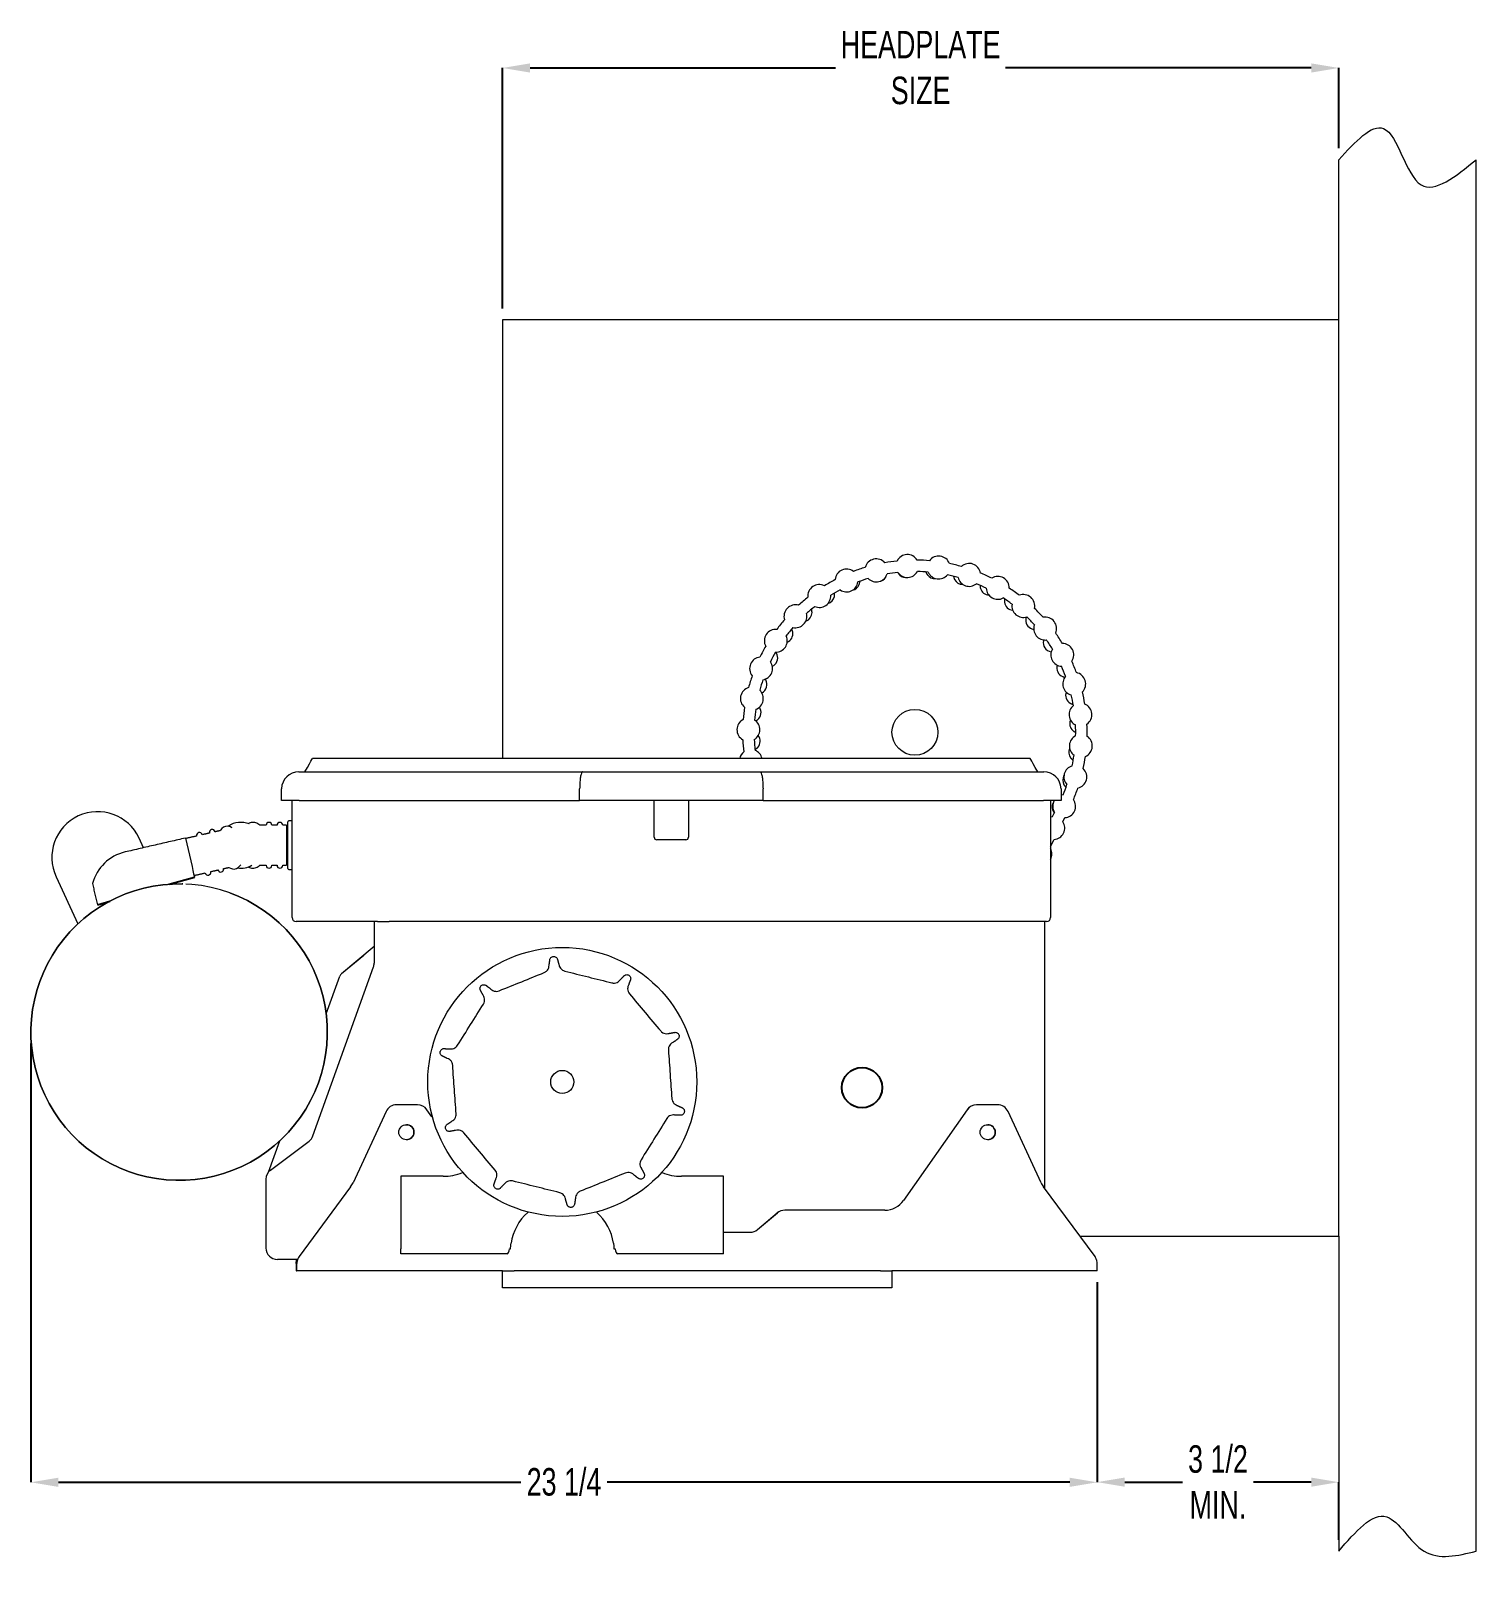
# Model space of a CAD drawing. Header units: inches. Extents: x 1.6 to 23.4, y 11.3 to 20.7.
# Drawn here: x 15.49 to 23.37, y 12.28 to 20.69 of the extents above; entities that cross this region are included whole.
import ezdxf

# ---------------------------------------------------------------- set-up
doc = ezdxf.new("R2010")
doc.units = ezdxf.units.IN
doc.header["$MEASUREMENT"] = 0
doc.header["$PDSIZE"] = -1
doc.layers.add('DIM', color=1, linetype='Continuous')
doc.layers.add('SLD-0', color=7, linetype='Continuous', lineweight=15)
doc.styles.add('SLDTEXTSTYLE0', font='ARIAL.TTF', dxfattribs={"width": 0.7})
doc.dimstyles.new('SLDDIMSTYLE0', dxfattribs={"dimtxt": 0.15, "dimasz": 0.15, "dimexe": 0, "dimexo": 0.0625, "dimgap": 0.0375, "dimtad": 0, "dimtih": 1, "dimtoh": 1, "dimdec": 1, "dimlfac": 4, "dimrnd": 1e-09, "dimzin": 12, "dimdsep": 46, "dimtxsty": 'SLDTEXTSTYLE0', "dimsah": 1, "dimcen": 0.09, "dimadec": 0, "dimazin": 0, "dimtfac": 1, "dimtdec": 1, "dimtofl": 0, "dimtmove": 0, "dimatfit": 3, "dimfxl": 0, "dimtolj": 1, "dimtzin": 12, "dimarcsym": 0})
doc.dimstyles.new('SLDDIMSTYLE2', dxfattribs={"dimtxt": 0.15, "dimasz": 0.15, "dimexe": 0, "dimexo": 0.0625, "dimgap": 0.0375, "dimtad": 0, "dimtih": 1, "dimtoh": 1, "dimdec": 3, "dimlfac": 4, "dimrnd": 1e-09, "dimzin": 12, "dimdsep": 46, "dimtxsty": 'SLDTEXTSTYLE0', "dimsah": 1, "dimcen": 0.09, "dimadec": 0, "dimazin": 0, "dimtfac": 1, "dimtdec": 3, "dimtofl": 0, "dimtmove": 0, "dimatfit": 3, "dimfxl": 0, "dimtolj": 1, "dimtzin": 12, "dimarcsym": 0})

# ---------------------------------------------------------------- blocks, each defined once
blk = doc.blocks.new('*D6')
at = {"layer": 'DEFPOINTS', "color": 0}
for p in [(22.6239, 20.4913), (22.6239, 19.9904), (18.0614, 19.1163)]:
    blk.add_point(p, dxfattribs=at)
at = {"layer": 'DIM', "color": 0, "lineweight": -2}
for p, q in [((18.0614, 19.1788), (18.0614, 20.4913)), ((18.2114, 20.4913), (19.8789, 20.4913)), ((22.4739, 20.4913), (20.8065, 20.4913)), ((22.6239, 20.0529), (22.6239, 20.4913))]:
    blk.add_line(p, q, dxfattribs=at)
at = {"layer": 'DIM', "color": 0}
for points in [[(18.2114, 20.5163), (18.2114, 20.4663), (18.0614, 20.4913)], [(22.4739, 20.5163), (22.4739, 20.4663), (22.6239, 20.4913)]]:
    blk.add_solid(points, dxfattribs=at)
at = {"layer": 'DIM', "color": 0, "insert": (20.3427, 20.6939), "char_height": 0.15, "attachment_point": 2, "style": 'SLDTEXTSTYLE0'}
blk.add_mtext('\\A1;HEADPLATE\\PSIZE', dxfattribs=at)
blk = doc.blocks.new('*D12')
at = {"layer": 'DEFPOINTS', "color": 0}
for p in [(21.3063, 13.9288), (22.6239, 12.775), (22.6239, 12.3982)]:
    blk.add_point(p, dxfattribs=at)
at = {"layer": 'DIM', "color": 0, "lineweight": -2}
for p, q in [((21.3063, 13.8663), (21.3063, 12.775)), ((21.4563, 12.775), (21.7714, 12.775)), ((22.4739, 12.775), (22.1588, 12.775)), ((22.6239, 12.4607), (22.6239, 12.775))]:
    blk.add_line(p, q, dxfattribs=at)
at = {"layer": 'DIM', "color": 0}
for points in [[(21.4563, 12.8), (21.4563, 12.75), (21.3063, 12.775)], [(22.4739, 12.8), (22.4739, 12.75), (22.6239, 12.775)]]:
    blk.add_solid(points, dxfattribs=at)
at = {"layer": 'DIM', "color": 0, "insert": (21.9651, 12.9763), "char_height": 0.15, "attachment_point": 2, "style": 'SLDTEXTSTYLE0'}
blk.add_mtext('\\A1;3 1/2\\PMIN.', dxfattribs=at)
blk = doc.blocks.new('*D11')
at = {"layer": 'DEFPOINTS', "color": 0}
for p in [(15.4876, 15.2306), (21.3063, 13.9288), (15.4876, 12.7742)]:
    blk.add_point(p, dxfattribs=at)
at = {"layer": 'DIM', "color": 0, "lineweight": -2}
for p, q in [((15.4876, 15.1681), (15.4876, 12.7742)), ((21.3063, 13.8663), (21.3063, 12.7742)), ((15.6376, 12.7742), (18.1612, 12.7742)), ((21.1563, 12.7742), (18.6327, 12.7742))]:
    blk.add_line(p, q, dxfattribs=at)
at = {"layer": 'DIM', "color": 0}
for points in [[(15.6376, 12.7992), (15.6376, 12.7492), (15.4876, 12.7742)], [(21.1563, 12.7992), (21.1563, 12.7492), (21.3063, 12.7742)]]:
    blk.add_solid(points, dxfattribs=at)
at = {"layer": 'DIM', "color": 0, "insert": (18.3969, 12.8518), "char_height": 0.15, "attachment_point": 2, "style": 'SLDTEXTSTYLE0'}
blk.add_mtext('\\A1;23 1/4', dxfattribs=at)

msp = doc.modelspace()

# ---------------------------------------------------------------- linework, layer by layer
at = {"color": 7, "linetype": 'Continuous', "lineweight": 15}
for p, q in [((18.061426, 19.116343), (18.061426, 16.723842)), ((22.623926, 19.116343), (18.061426, 19.116343)), ((22.623926, 14.116343), (22.623926, 19.116343)), ((16.949478, 16.650739), (16.951101, 16.650739)), ((16.951101, 16.650739), (18.498415, 16.650739)), ((18.498415, 16.650739), (19.466286, 16.650739)), ((19.466286, 16.650739), (21.013601, 16.650739)), ((21.013601, 16.650739), (21.015223, 16.650739)), ((16.854623, 16.494489), (16.855743, 16.558625)), ((16.951101, 16.494489), (16.854623, 16.494489)), ((16.913026, 15.861293), (16.913026, 16.494489)), ((16.951101, 16.494489), (18.481883, 16.494489)), ((19.482818, 16.494489), (18.481883, 16.494489)), ((18.888601, 16.294731), (18.888601, 16.494489)), ((19.076101, 16.494489), (19.076101, 16.294731)), ((19.482818, 16.494489), (21.013601, 16.494489)), ((21.110078, 16.494489), (21.013601, 16.494489)), ((21.051676, 16.494489), (21.051676, 15.861293)), ((21.108958, 16.558625), (21.110078, 16.494489)), ((21.119897, 16.525518), (21.109569, 16.523659)), ((21.062789, 16.406502), (21.07375, 16.428646)), ((16.771531, 16.359468), (16.736498, 16.359468)), ((16.883026, 16.359468), (16.883026, 16.140718)), ((16.890526, 16.122664), (16.890526, 16.377593)), ((21.051676, 16.404775), (21.062789, 16.406502)), ((21.118804, 16.378778), (21.129764, 16.400923)), ((16.102947, 16.23676), (16.078603, 16.288966)), ((16.102947, 16.23676), (16.078603, 16.288966)), ((19.061101, 16.279731), (18.903601, 16.279731)), ((21.051676, 16.243148), (21.070785, 16.281758)), ((15.625449, 16.077657), (15.744674, 15.821979)), ((15.625449, 16.077657), (15.744674, 15.821979)), ((16.737173, 16.140718), (16.771531, 16.140718)), ((16.890526, 16.122593), (16.890526, 16.122736)), ((16.913026, 15.856293), (16.913026, 15.861293)), ((17.379077, 15.833843), (16.935476, 15.833843)), ((17.360651, 15.833843), (17.360651, 15.60719)), ((17.379077, 15.833843), (17.442526, 15.833843)), ((17.9353, 15.833843), (17.442526, 15.833843)), ((21.029226, 15.833843), (17.9353, 15.833843)), ((21.020651, 14.375621), (21.020651, 15.833843)), ((21.051676, 15.861293), (21.051676, 15.856293)), ((17.183138, 15.549734), (17.360651, 15.698685)), ((17.026976, 14.664019), (17.356996, 15.58613)), ((17.183138, 15.549734), (17.30413, 15.651258)), ((17.098863, 15.33043), (17.17386, 15.536483)), ((17.098863, 15.33043), (17.17386, 15.536483)), ((17.482595, 14.833843), (17.482676, 14.833843)), ((17.597707, 14.833843), (17.482676, 14.833843)), ((20.647687, 14.833843), (20.647767, 14.833843)), ((20.762799, 14.833843), (20.647767, 14.833843)), ((17.425882, 14.797607), (17.2454, 14.40788)), ((17.425963, 14.797607), (17.245481, 14.40788)), ((17.675969, 14.76854), (17.648904, 14.807192)), ((20.596489, 14.807192), (20.249856, 14.312146)), ((20.59657, 14.807192), (20.249937, 14.312146)), ((20.999994, 14.40788), (20.819512, 14.797607)), ((16.784568, 14.466912), (16.846901, 14.638172)), ((16.784568, 14.466912), (16.846901, 14.638172)), ((16.795651, 14.477593), (17.005632, 14.635079)), ((16.770651, 14.427593), (16.770651, 14.052593)), ((17.507199, 14.443843), (17.507199, 14.078343)), ((17.737199, 14.443843), (17.507199, 14.443843)), ((19.267199, 14.443843), (19.037199, 14.443843)), ((19.267199, 14.078343), (19.267199, 14.443843)), ((17.2325, 14.386118), (16.95115, 14.005401)), ((17.232581, 14.386118), (16.951231, 14.005401)), ((21.294244, 14.005401), (21.012893, 14.386118)), ((19.452581, 14.153465), (19.560739, 14.244221)), ((19.452662, 14.153465), (19.56082, 14.244221)), ((19.600913, 14.258843), (19.600994, 14.258843)), ((20.147543, 14.258843), (19.600994, 14.258843)), ((19.267199, 14.138843), (19.412488, 14.138843)), ((17.507199, 14.078343), (17.507199, 14.048343)), ((19.267199, 14.048343), (19.267199, 14.078343)), ((21.212257, 14.116343), (22.623926, 14.116343)), ((16.942854, 13.990093), (16.833151, 13.990093)), ((16.9383, 13.988843), (16.938751, 13.990093)), ((16.938832, 13.990093), (16.938381, 13.988843)), ((17.507199, 14.021343), (17.507199, 14.048343)), ((17.742199, 14.021343), (17.507199, 14.021343)), ((18.015073, 14.021343), (17.742199, 14.021343)), ((18.086379, 14.021343), (18.015073, 14.021343)), ((18.099365, 14.048343), (18.104954, 14.048343)), ((18.669444, 14.048343), (18.675033, 14.048343)), ((18.759325, 14.021343), (18.688019, 14.021343)), ((19.032199, 14.021343), (18.759325, 14.021343)), ((19.267199, 14.021343), (19.032199, 14.021343)), ((19.267199, 14.021343), (19.267199, 14.048343)), ((16.936028, 13.958843), (16.934974, 13.958843)), ((16.936028, 13.928843), (16.934974, 13.928843)), ((16.936028, 13.958843), (16.937779, 13.958843)), ((16.937779, 13.928843), (16.936028, 13.928843)), ((16.937779, 13.958843), (16.937779, 13.928843)), ((16.937779, 13.958843), (16.938833, 13.958843)), ((16.937779, 13.928843), (16.938833, 13.928843)), ((18.061426, 13.928843), (16.938833, 13.928843)), ((18.061426, 13.835093), (18.061426, 13.928843)), ((18.061426, 13.928843), (18.123926, 13.928843)), ((20.123926, 13.928843), (18.123926, 13.928843)), ((20.123926, 13.928843), (20.186426, 13.928843)), ((21.306317, 13.928843), (20.186426, 13.928843)), ((20.186426, 13.928843), (20.186426, 13.835093)), ((18.123926, 13.835093), (18.061426, 13.835093)), ((20.123926, 13.835093), (18.123926, 13.835093)), ((20.186426, 13.835093), (20.123926, 13.835093))]:
    msp.add_line(p, q, dxfattribs=at)
for p, q in [((16.24148, 16.03704), (16.380131, 16.076501)), ((15.850466, 15.925755), (15.917761, 15.944908))]:
    msp.add_line(p, q)
at = {"color": 7, "linetype": 'Continuous', "lineweight": 15, "flags": 128}
for points in [[(16.982351, 16.650739), (16.996285, 16.674873), (17.007445, 16.694204), (17.015823, 16.708714), (17.021412, 16.718395), (17.024207, 16.723237), (17.024557, 16.723842)], [(20.982351, 16.650739), (20.968416, 16.674873), (20.957256, 16.694204), (20.948878, 16.708714), (20.943289, 16.718395), (20.940494, 16.723237), (20.940144, 16.723842)], [(16.586135, 16.345107), (16.583304, 16.347156), (16.572464, 16.351935), (16.568698, 16.352943), (16.568698, 16.352943), (16.56135, 16.353949), (16.549812, 16.352869), (16.539467, 16.348756), (16.530579, 16.342114), (16.523028, 16.333098), (16.521509, 16.330301)], [(16.330978, 16.289405), (16.366923, 16.13371), (16.371632, 16.113315), (16.375916, 16.094761), (16.379665, 16.078519), (16.380131, 16.076501)], [(16.567956, 16.129117), (16.576286, 16.124363), (16.587177, 16.121008), (16.597861, 16.120444), (16.608955, 16.122929), (16.618676, 16.12822), (16.62695, 16.135905), (16.632475, 16.143898)], [(16.572912, 15.990532), (16.622025, 15.970814), (16.669743, 15.947925), (16.715861, 15.921965), (16.760183, 15.893045), (16.802519, 15.861287), (16.842687, 15.826829), (16.880515, 15.789817), (16.915842, 15.75041), (16.948515, 15.708777), (16.978396, 15.665097), (17.005356, 15.619555), (17.02928, 15.572348), (17.050065, 15.523677), (17.067622, 15.473751), (17.081876, 15.422784), (17.092767, 15.370993), (17.100246, 15.318602), (17.104284, 15.265833), (17.104861, 15.212913), (17.101976, 15.160068), (17.095641, 15.107526), (17.085883, 15.05551), (17.072744, 15.004244), (17.05628, 14.953947), (17.036562, 14.904834), (17.013673, 14.857116), (16.987713, 14.810998), (16.958793, 14.766676), (16.927035, 14.72434), (16.892577, 14.684172), (16.855564, 14.646344), (16.816158, 14.611017), (16.774525, 14.578343), (16.730844, 14.548463), (16.685303, 14.521503), (16.638096, 14.497579), (16.589425, 14.476794), (16.539499, 14.459237), (16.488532, 14.444983), (16.436741, 14.434092), (16.38435, 14.426612), (16.331581, 14.422575), (16.278661, 14.421998), (16.225816, 14.424883), (16.173274, 14.431218), (16.121258, 14.440976), (16.069992, 14.454115), (16.019695, 14.470579), (15.970582, 14.490297), (15.922864, 14.513186), (15.876746, 14.539146), (15.832423, 14.568066), (15.790088, 14.599824), (15.74992, 14.634282), (15.712092, 14.671294), (15.676765, 14.710701), (15.644091, 14.752334), (15.614211, 14.796014), (15.587251, 14.841556), (15.563327, 14.888763), (15.542542, 14.937434), (15.524985, 14.98736), (15.510731, 15.038327), (15.49984, 15.090118), (15.49236, 15.142509), (15.488323, 15.195278), (15.487746, 15.248198), (15.490631, 15.301043), (15.496966, 15.353585), (15.506724, 15.405601), (15.519863, 15.456867), (15.536327, 15.507164), (15.556045, 15.556277), (15.578933, 15.603995), (15.604893, 15.650113), (15.633814, 15.694435), (15.665572, 15.736771), (15.70003, 15.776939), (15.737042, 15.814767), (15.776449, 15.850094), (15.818082, 15.882768), (15.861762, 15.912648), (15.907304, 15.939608), (15.954511, 15.963532), (16.003182, 15.984317), (16.053108, 16.001874), (16.104075, 16.016128), (16.155865, 16.027019), (16.208257, 16.034499), (16.261026, 16.038536), (16.313946, 16.039113), (16.316224, 16.03906), (16.313946, 16.039113), (16.261026, 16.038536), (16.208257, 16.034499), (16.155865, 16.027019), (16.104075, 16.016128), (16.053108, 16.001874), (16.003182, 15.984317), (15.954511, 15.963532), (15.907304, 15.939608), (15.861762, 15.912648), (15.818082, 15.882768), (15.776449, 15.850094), (15.737042, 15.814767), (15.70003, 15.776939), (15.665572, 15.736771), (15.633814, 15.694435), (15.604893, 15.650113), (15.578933, 15.603995), (15.556045, 15.556277), (15.536327, 15.507164), (15.519863, 15.456867), (15.506724, 15.405601), (15.496966, 15.353585), (15.490631, 15.301043), (15.487746, 15.248198), (15.488323, 15.195278), (15.49236, 15.142509), (15.49984, 15.090118), (15.510731, 15.038327), (15.524985, 14.98736), (15.542542, 14.937434), (15.563327, 14.888763), (15.587251, 14.841556), (15.614211, 14.796014), (15.644091, 14.752334), (15.676765, 14.710701), (15.712092, 14.671294), (15.74992, 14.634282), (15.790088, 14.599824), (15.832423, 14.568066), (15.876746, 14.539146), (15.922864, 14.513186), (15.970582, 14.490297), (16.019695, 14.470579), (16.069992, 14.454115), (16.121258, 14.440976), (16.173274, 14.431218), (16.225816, 14.424883), (16.278661, 14.421998), (16.331581, 14.422575), (16.38435, 14.426612), (16.436741, 14.434092), (16.488532, 14.444983), (16.539499, 14.459237), (16.589425, 14.476794), (16.638096, 14.497579), (16.685303, 14.521503), (16.730844, 14.548463), (16.774525, 14.578343), (16.816158, 14.611017), (16.855564, 14.646344), (16.892577, 14.684172), (16.927035, 14.72434), (16.958793, 14.766676), (16.987713, 14.810998), (17.013673, 14.857116), (17.036562, 14.904834), (17.05628, 14.953947), (17.072744, 15.004244), (17.085883, 15.05551), (17.095641, 15.107526), (17.101976, 15.160068), (17.104861, 15.212913), (17.104284, 15.265833), (17.100246, 15.318602), (17.092767, 15.370993), (17.081876, 15.422784), (17.067622, 15.473751), (17.050065, 15.523677), (17.02928, 15.572348), (17.005356, 15.619555), (16.978396, 15.665097), (16.948515, 15.708777), (16.915842, 15.75041), (16.880515, 15.789817), (16.842687, 15.826829), (16.802519, 15.861287), (16.760183, 15.893045), (16.715861, 15.921965), (16.669743, 15.947925), (16.622025, 15.970814), (16.572912, 15.990532), (16.522615, 16.006996), (16.471349, 16.020135), (16.419333, 16.029893), (16.366791, 16.036228), (16.333164, 16.038465)]]:
    msp.add_lwpolyline(points, dxfattribs=at)
at = {"color": 7, "linetype": 'Continuous', "lineweight": 15}
for centre, radius in [((20.311426, 16.866343), 0.125), ((18.387199, 14.958843), 0.733708), ((18.387199, 14.958843), 0.063), ((17.536806, 14.684168), 0.04125), ((20.708669, 14.684168), 0.04125)]:
    msp.add_circle(centre, radius, dxfattribs=at)
msp.add_circle((20.022901, 14.927593), 0.109875)
for centre, radius, start, end in [((19.93862, 17.694966), 0.0625, 52.5310628, 175.9157932), ((20.311426, 16.866343), 0.939875, 106.7677838, 110.8670722), ((20.100677, 17.75019), 0.0625, 41.7190628, 165.1037932), ((20.311426, 16.866343), 0.939875, 95.9557838, 100.0550722), ((20.270217, 17.774033), 0.0625, 30.9070628, 154.2917932), ((20.311426, 16.866343), 0.939875, 85.1437838, 89.2430722), ((20.441219, 17.76565), 0.0625, 20.0950628, 143.4797932), ((20.311426, 16.866343), 0.939875, 74.3317838, 78.4310722), ((20.607613, 17.725338), 0.0625, 9.2830628, 132.6677932), ((19.7898, 17.610323), 0.0625, 63.3430628, 186.7277932), ((20.311426, 16.866343), 0.939875, 117.5797838, 121.6790722), ((19.93862, 17.694966), 0.0625, 235.94517, 352.501686), ((19.960412, 17.691142), 0.050625, 282.4538072, 338.8434087), ((20.311426, 16.866343), 0.877375, 106.8853082, 110.7495478), ((20.100677, 17.75019), 0.0625, 225.13317, 341.689686), ((20.10897, 17.739565), 0.050625, 276.3224618, 328.8434087), ((20.311426, 16.866343), 0.877375, 96.0733082, 99.9375478), ((20.270217, 17.774033), 0.0625, 214.32117, 330.877686), ((20.263679, 17.761454), 0.050625, 227.2632878, 279.7966807), ((20.311426, 16.866343), 0.877375, 85.2613082, 89.1255478), ((20.419839, 17.756147), 0.050625, 217.2632878, 274.3323653), ((20.441219, 17.76565), 0.0625, 203.50917, 320.065686), ((20.311426, 16.866343), 0.877375, 74.4493082, 78.3135478), ((20.572705, 17.723803), 0.050625, 207.2632878, 270.5356046), ((20.607613, 17.725338), 0.0625, 192.69717, 309.253686), ((20.311426, 16.866343), 0.877375, 63.6373082, 67.5015478), ((20.311426, 16.866343), 0.939875, 63.5197838, 67.6190722), ((20.763492, 17.654528), 0.0625, 358.4710628, 121.8557932), ((20.311426, 16.866343), 0.939875, 128.3917838, 132.4910722), ((19.7898, 17.610323), 0.0625, 246.75717, 3.313686), ((19.82252, 17.617659), 0.050625, 286.3337947, 348.8434087), ((20.311426, 16.866343), 0.877375, 117.6973082, 121.5615478), ((20.717632, 17.665406), 0.050625, 197.2632878, 267.2601162), ((20.763492, 17.654528), 0.0625, 181.88517, 298.441686), ((20.311426, 16.866343), 0.877375, 52.8253082, 56.6895478), ((20.311426, 16.866343), 0.939875, 52.7077838, 56.8070722), ((20.90332, 17.555735), 0.0625, 347.6590628, 111.0437932), ((19.659499, 17.499265), 0.0625, 74.1550628, 197.5397932), ((19.659499, 17.499265), 0.0625, 257.56917, 14.125686), ((19.699483, 17.521347), 0.050625, 289.6649435, 358.8434087), ((20.311426, 16.866343), 0.877375, 128.5093082, 132.3735478), ((20.850216, 17.582729), 0.050625, 187.2632878, 264.500951), ((20.90332, 17.555735), 0.0625, 171.07317, 287.629686), ((20.311426, 16.866343), 0.939875, 41.8957838, 45.9950722), ((19.552344, 17.365737), 0.0625, 84.9670628, 208.3517932), ((20.311426, 16.866343), 0.939875, 139.2037838, 143.3030722), ((20.311426, 16.866343), 0.877375, 139.3213082, 143.1855478), ((20.96643, 17.478286), 0.050625, 177.2632878, 262.4593282), ((20.311426, 16.866343), 0.877375, 42.0133082, 45.8775478), ((21.022134, 17.432465), 0.0625, 160.26117, 276.817686), ((21.022134, 17.432465), 0.0625, 336.8470628, 100.2317932), ((20.311426, 16.866343), 0.939875, 150.0157838, 154.1150722), ((19.552344, 17.365737), 0.0625, 268.38117, 24.937686), ((19.59504, 17.405134), 0.050625, 292.4922619, 8.8434087), ((21.062741, 17.355249), 0.050625, 167.2632878, 258.8434087), ((20.311426, 16.866343), 0.877375, 31.2013082, 35.0655478), ((20.311426, 16.866343), 0.939875, 31.0837838, 35.1830722), ((21.115714, 17.289095), 0.0625, 326.0350628, 89.4197932), ((19.472139, 17.214477), 0.0625, 95.7790628, 219.1637932), ((20.311426, 16.866343), 0.877375, 150.1333082, 153.9975478), ((19.512363, 17.272549), 0.050625, 294.6350764, 18.8434087), ((21.115714, 17.289095), 0.0625, 149.44917, 266.005686), ((20.311426, 16.866343), 0.939875, 20.2717838, 24.3710722), ((20.311426, 16.866343), 0.939875, 160.8277838, 164.9270722), ((19.472139, 17.214477), 0.0625, 279.19317, 35.749686), ((21.136225, 17.217356), 0.050625, 161.9618139, 248.8434087), ((20.311426, 16.866343), 0.877375, 20.3893082, 24.2535478), ((21.180739, 17.130717), 0.0625, 138.63717, 255.193686), ((21.180739, 17.130717), 0.0625, 315.2230628, 78.6077932), ((19.421733, 17.050858), 0.0625, 106.5910628, 229.9757932), ((19.421733, 17.050858), 0.0625, 290.00517, 46.561686), ((20.311426, 16.866343), 0.877375, 160.9453082, 164.8095478), ((19.453966, 17.127622), 0.050625, 297.2632878, 28.8434087), ((21.184647, 17.068799), 0.050625, 160.1022441, 238.8434087), ((20.311426, 16.866343), 0.939875, 9.4597838, 13.5590722), ((20.311426, 16.866343), 0.939875, 171.6397838, 175.7390722), ((19.421622, 16.974756), 0.050625, 307.2632878, 35.1761492), ((21.2149, 16.962951), 0.0625, 127.82517, 244.381686), ((20.311426, 16.866343), 0.877375, 9.5773082, 13.4415478), ((21.2149, 16.962951), 0.0625, 304.4110628, 67.7957932), ((19.402914, 16.880688), 0.0625, 117.4030628, 240.7877932), ((19.402914, 16.880688), 0.0625, 300.81717, 57.373686), ((20.311426, 16.866343), 0.877375, 171.7573082, 175.6215478), ((21.206537, 16.91409), 0.050625, 157.4632637, 228.8434087), ((19.416314, 16.818597), 0.050625, 317.2632878, 36.9181549), ((21.216984, 16.791756), 0.0625, 117.01317, 233.569686), ((20.311426, 16.866343), 0.877375, 358.7653082, 2.6295478), ((21.216984, 16.791756), 0.0625, 293.5990628, 56.9837932), ((20.311426, 16.866343), 0.939875, 358.6477838, 2.7470722), ((19.416351, 16.710008), 0.0625, 128.2150628, 167.2121628), ((20.311426, 16.866343), 0.939875, 182.4517838, 186.5510722), ((20.311426, 16.866343), 0.877375, 182.5693082, 186.4335478), ((19.416351, 16.710008), 0.0625, 12.7878372, 68.185686), ((21.201229, 16.75793), 0.050625, 154.2816733, 218.8434087), ((21.186917, 16.623209), 0.0625, 106.20117, 222.757686), ((20.311426, 16.866343), 0.877375, 347.9533082, 351.8175478), ((21.186917, 16.623209), 0.0625, 282.7870628, 46.1717932), ((20.311426, 16.866343), 0.939875, 347.8357838, 351.9350722), ((16.949478, 16.556989), 0.09375, 90, 179), ((21.015223, 16.556989), 0.09375, 1, 90), ((21.168885, 16.605064), 0.050625, 150.6063112, 208.8434087), ((20.311426, 16.866343), 0.877375, 337.1413082, 341.0055478), ((21.125767, 16.463295), 0.0625, 150.0592788, 213.667428), ((21.125767, 16.463295), 0.0625, 273.667428, 35.3597932), ((20.311426, 16.866343), 0.939875, 337.0237838, 341.1230722), ((15.852026, 16.183312), 0.25, 25, 205), ((15.852026, 16.183312), 0.25, 25, 205), ((21.110488, 16.460137), 0.050625, 145.809485, 198.8434087), ((16.4773, 16.320254), 0.015625, 13, 193), ((16.633026, 16.250093), 0.125, 68.5425524, 123.1196867), ((16.787156, 16.359468), 0.015625, 0, 180), ((16.846776, 16.359468), 0.015625, 0, 180), ((16.895526, 16.377593), 0.005, 90, 180), ((21.066787, 16.34413), 0.0625, 273.667428, 33.667428), ((16.407461, 16.303971), 0.015625, 13, 193), ((18.903601, 16.294731), 0.015, 180, 270), ((19.061101, 16.294731), 0.015, 270, 0), ((16.056257, 15.979026), 0.240625, 103, 165.0206779), ((20.996923, 16.202973), 0.0625, 331.1679685, 28.8320315), ((16.453909, 16.102787), 0.015625, 193, 13), ((16.52355, 16.119561), 0.015625, 193, 13), ((16.633026, 16.250093), 0.125, 262.5237181, 298.9550034), ((16.787156, 16.140718), 0.015625, 180, 0), ((16.846776, 16.140718), 0.015625, 180, 0), ((16.895526, 16.122593), 0.005, 180, 270), ((16.935476, 15.856293), 0.02245, 180, 270), ((21.029226, 15.856293), 0.02245, 270, 0), ((17.298151, 15.60719), 0.0625, 340.3079788, 0), ((17.203225, 15.525795), 0.03125, 130, 160), ((17.203225, 15.525795), 0.03125, 130, 160), ((17.482595, 14.771343), 0.0625, 90.0000908, 155.1510398), ((17.482676, 14.771343), 0.0625, 90.0000908, 155.1510398), ((17.597708, 14.771343), 0.0625, 34.99999, 90.0001192), ((20.647686, 14.771344), 0.0625, 89.9999055, 145.0000862), ((20.647767, 14.771344), 0.0625, 89.9999055, 145.0000862), ((20.762799, 14.771343), 0.0625, 24.8487712, 90.000031), ((16.968132, 14.685079), 0.0625, 306.8698976, 340.3079788), ((17.536725, 14.684168), 0.04125, 270.0001896, 89.9998104), ((20.708588, 14.684168), 0.04125, 270.0000878, 89.9999122), ((16.833151, 14.427593), 0.0625, 126.8698976, 180), ((17.131944, 14.460424), 0.125032, 323.5372874, 335.1499884), ((17.132044, 14.460413), 0.125011, 323.5363055, 335.1509703), ((17.737199, 14.726343), 0.2825, 270, 291.7826277), ((19.037199, 14.726343), 0.2825, 248.2173723, 270), ((21.113435, 14.460416), 0.125016, 204.8492598, 216.4634643), ((20.147463, 14.383842), 0.124999, 269.9999213, 325.0000704), ((20.147544, 14.383842), 0.124999, 269.9999168, 325.0000749), ((18.387199, 14.036343), 0.2825, 131.7674948, 171.4499923), ((18.387199, 14.036343), 0.2825, 8.5500077, 48.2325052), ((19.600913, 14.196343), 0.0625, 90.0001099, 129.9999579), ((19.600994, 14.196343), 0.0625, 90.0001099, 129.9999579), ((19.412407, 14.201343), 0.0625, 270.0001771, 309.9999579), ((19.412488, 14.201343), 0.0625, 270.0001099, 309.9999579), ((16.833151, 14.052593), 0.0625, 180, 270), ((17.001419, 13.968254), 0.062505, 143.5369307, 160.7671642), ((17.001497, 13.968254), 0.062502, 143.5356461, 160.7668616), ((21.243974, 13.968253), 0.062506, 19.2335272, 36.4635684), ((20.032883, 13.960516), 3.098071, 179.8568677, 180.5857661), ((17.460517, 13.966842), 0.525604, 179.8458888, 180.8719284), ((13.831788, 13.960528), 3.107207, 359.4157318, 0.1424872), ((16.406662, 13.966867), 0.532232, 359.1362466, 0.1495073), ((18.203818, 13.960528), 3.102662, 359.4148797, 0.1426997)]:
    msp.add_arc(centre, radius, start, end, dxfattribs=at)
for centre, start_param, end_param in [((18.086379, 14.078343), 3.14159265, 4.15812715), ((18.688019, 14.078343), 2.12505816, 3.14159265)]:
    msp.add_ellipse(centre, major_axis=(0, 0.057), ratio=0.26794919, start_param=start_param, end_param=end_param, dxfattribs=at)
for points in [[(20.007625, 17.672871), (20.009615, 17.679227)], [(20.009615, 17.679227), (20.011515, 17.690534)], [(20.152293, 17.713372), (20.155356, 17.719286)], [(20.218094, 17.738414), (20.224739, 17.729103)], [(20.224739, 17.729103), (20.229323, 17.724271)], [(20.370954, 17.741354), (20.375873, 17.731049)], [(20.375873, 17.731049), (20.379548, 17.725494)], [(20.522038, 17.717561), (20.525049, 17.706721)], [(20.525049, 17.706721), (20.527703, 17.700613)], [(19.872189, 17.607864), (19.873045, 17.614468)], [(19.873045, 17.614468), (19.872954, 17.625742)], [(20.666648, 17.668089), (20.667733, 17.656858)], [(20.667733, 17.656858), (20.669287, 17.650382)], [(20.800492, 17.594461), (20.799592, 17.582977)], [(19.749794, 17.526979), (19.747745, 17.538074)], [(19.750098, 17.520325), (19.749794, 17.526979)], [(20.799592, 17.582977), (20.799997, 17.576329)], [(19.643608, 17.419416), (19.63959, 17.430187)], [(20.916617, 17.48732), (20.915862, 17.480703)], [(20.91906, 17.496777), (20.916617, 17.48732)], [(19.645063, 17.412916), (19.643608, 17.419416)], [(21.015255, 17.372796), (21.013362, 17.36641)], [(19.557714, 17.295048), (19.552669, 17.303625)], [(19.560275, 17.2889), (19.557714, 17.295048)], [(21.052946, 17.30558), (21.056449, 17.305126)], [(21.117953, 17.170144), (21.124309, 17.168154)], [(21.124309, 17.168154), (21.130967, 17.167035)], [(19.49831, 17.152045), (19.494721, 17.157655)], [(21.158455, 17.025476), (21.164369, 17.022413)], [(21.164369, 17.022413), (21.175307, 17.018531)], [(19.441885, 16.928483), (19.44672, 16.930791)], [(19.44672, 16.930791), (19.452274, 16.934466)], [(21.17322, 16.875973), (21.178512, 16.87193)], [(21.178512, 16.87193), (21.188367, 16.866345)], [(19.439193, 16.772896), (19.448666, 16.779657)], [(19.448666, 16.779657), (19.453497, 16.784241)], [(20.940144, 16.723842), (17.024557, 16.723842)], [(21.161799, 16.726178), (21.166309, 16.721277)], [(21.166309, 16.721277), (21.174988, 16.714112)], [(21.124541, 16.580642), (21.128131, 16.575032)], [(18.481883, 16.494489), (18.482075, 16.558625)], [(19.482818, 16.494489), (19.482626, 16.558625)], [(21.128131, 16.575032), (21.135518, 16.56637)], [(21.062576, 16.443786), (21.065137, 16.437638)], [(21.065137, 16.437638), (21.072231, 16.425577)], [(16.521509, 16.330301), (16.492525, 16.323768)], [(16.831151, 16.359468), (16.802781, 16.359468)], [(16.883026, 16.359468), (16.8624, 16.359468)], [(16.913026, 16.382593), (16.895526, 16.382593)], [(16.330978, 16.289405), (16.002129, 16.213484)], [(16.392237, 16.300457), (16.331656, 16.28647)], [(16.462076, 16.316739), (16.422686, 16.307486)], [(16.378103, 16.085286), (16.438684, 16.099272)], [(16.469133, 16.106302), (16.508493, 16.115389)], [(16.538913, 16.122412), (16.567956, 16.129117)], [(16.802781, 16.140718), (16.831151, 16.140718)], [(16.8624, 16.140718), (16.883026, 16.140718)], [(16.895526, 16.117593), (16.913026, 16.117593)], [(15.823809, 16.041221), (15.850469, 15.925743)], [(18.31549, 15.595293), (18.320243, 15.628369)], [(18.359856, 15.631152), (18.369189, 15.599066)], [(17.969904, 15.486681), (17.996315, 15.466209)], [(18.703281, 15.515891), (18.726568, 15.539856)], [(18.760252, 15.518825), (18.748942, 15.487381)], [(17.955089, 15.431592), (17.939494, 15.461145)], [(18.970339, 15.223717), (19.003265, 15.229417)], [(19.018154, 15.192603), (18.990522, 15.173812)], [(17.75974, 15.087317), (17.729752, 15.102059)], [(17.739345, 15.140593), (17.772745, 15.139554)], [(19.014658, 14.830369), (19.044646, 14.815627)], [(17.756244, 14.725083), (17.783876, 14.743875)], [(19.035053, 14.777093), (19.001653, 14.778132)], [(17.804059, 14.69397), (17.771133, 14.68827)], [(18.819309, 14.486094), (18.834905, 14.456541)], [(18.014147, 14.398862), (18.025456, 14.430306)], [(18.071118, 14.401795), (18.04783, 14.37783)], [(18.804494, 14.431005), (18.778084, 14.451478)], [(18.414542, 14.286534), (18.405209, 14.31862)], [(18.458909, 14.322394), (18.454155, 14.289318)]]:
    msp.add_open_spline(points, degree=1, dxfattribs=at)
for points, knots in [([(18.498415, 16.650739), (18.498396, 16.650738), (18.497195, 16.650731), (18.494144, 16.648819), (18.489599, 16.638306), (18.485493, 16.617379), (18.482691, 16.58986), (18.48228, 16.569037), (18.482075, 16.558625)], [0, 0, 0, 0, 0.00224248, 0.14161858, 0.35913698, 0.57367463, 0.78681258, 1, 1, 1, 1]), ([(19.466286, 16.650739), (19.466305, 16.650738), (19.467509, 16.650731), (19.470555, 16.648819), (19.475103, 16.638306), (19.479208, 16.617379), (19.482011, 16.58986), (19.482421, 16.569037), (19.482626, 16.558625)], [0, 0, 0, 0, 0.002242655, 0.141618653, 0.35913702, 0.573674641, 0.786812605, 1, 1, 1, 1]), ([(16.737172, 16.359468), (16.733838, 16.362468), (16.726876, 16.367661), (16.715201, 16.373063), (16.702715, 16.375558), (16.690044, 16.374648), (16.679904, 16.371782), (16.674483, 16.368373), (16.672688, 16.367244)], [0.573921813, 0.573921813, 0.573921813, 0.573921813, 0.651445309, 0.726916672, 0.807566044, 0.885313696, 0.962009448, 1, 1, 1, 1]), ([(16.67295, 16.132636), (16.67353, 16.132224), (16.677548, 16.129366), (16.686298, 16.126489), (16.698683, 16.124507), (16.711306, 16.126029), (16.723201, 16.130468), (16.731631, 16.135959), (16.736119, 16.13977), (16.737173, 16.140718)], [0, 0, 0, 0, 0.012642655, 0.087681749, 0.167732524, 0.245255034, 0.322095718, 0.400294532, 0.424852932, 0.424852932, 0.424852932, 0.424852932]), ([(18.288926, 15.555523), (18.291168, 15.556569), (18.297764, 15.559646), (18.306834, 15.567994), (18.314186, 15.580814), (18.315056, 15.590472), (18.31549, 15.595293)], [0, 0, 0, 0, 0.14628185, 0.43046159, 0.71573145, 1, 1, 1, 1]), ([(18.320243, 15.628369), (18.321155, 15.630583), (18.32296, 15.63497), (18.328321, 15.640042), (18.33493, 15.643119), (18.342191, 15.6438), (18.34922, 15.642059), (18.355249, 15.63812), (18.358457, 15.634021), (18.359667, 15.631539), (18.359856, 15.631152)], [0, 0, 0, 0, 0.14376025, 0.28488208, 0.42260418, 0.55813203, 0.69383857, 0.83195772, 0.9738341, 1, 1, 1, 1]), ([(18.369189, 15.599066), (18.369695, 15.596409), (18.37109, 15.589093), (18.377093, 15.578254), (18.387569, 15.56819), (18.396553, 15.565001), (18.401054, 15.563403)], [0, 0, 0, 0, 0.15997461, 0.44043761, 0.71969141, 1, 1, 1, 1]), ([(17.939494, 15.461145), (17.938929, 15.463472), (17.937811, 15.468083), (17.939167, 15.475336), (17.942705, 15.481711), (17.948179, 15.48653), (17.954889, 15.489253), (17.962082, 15.48961), (17.967087, 15.488179), (17.969525, 15.486883), (17.969904, 15.486681)], [0, 0, 0, 0, 0.14375831, 0.28488278, 0.42260542, 0.55813155, 0.6938381, 0.83195927, 0.97383654, 1, 1, 1, 1]), ([(18.043056, 15.456086), (18.084012, 15.47265), (18.165968, 15.505796), (18.247925, 15.538941), (18.288926, 15.555523)], [0, 0, 0, 0, 0.4997242, 1, 1, 1, 1]), ([(18.401054, 15.563403), (18.443924, 15.55273), (18.52971, 15.531373), (18.615497, 15.510016), (18.658414, 15.499331)], [0, 0, 0, 0, 0.49972419, 1, 1, 1, 1]), ([(18.658414, 15.499331), (18.660842, 15.49886), (18.667988, 15.497472), (18.680233, 15.498894), (18.693715, 15.504944), (18.700096, 15.512246), (18.703281, 15.515891)], [0, 0, 0, 0, 0.14628495, 0.43046434, 0.71573391, 1, 1, 1, 1]), ([(18.726568, 15.539856), (18.728607, 15.541112), (18.732647, 15.5436), (18.739964, 15.544552), (18.74712, 15.543157), (18.753394, 15.53944), (18.758058, 15.5339), (18.76062, 15.52717), (18.760806, 15.521968), (18.760326, 15.519248), (18.760252, 15.518825)], [0, 0, 0, 0, 0.14376076, 0.28488446, 0.4226052, 0.5581333, 0.69384012, 0.83196022, 0.97383565, 1, 1, 1, 1]), ([(18.748942, 15.487381), (18.74779, 15.484933), (18.744618, 15.478195), (18.743103, 15.465898), (18.745664, 15.451598), (18.751057, 15.443737), (18.753759, 15.439799)], [0, 0, 0, 0, 0.15997201, 0.44043862, 0.71969107, 1, 1, 1, 1]), ([(17.956975, 15.383804), (17.958173, 15.385968), (17.961701, 15.392335), (17.964133, 15.40442), (17.962545, 15.419112), (17.957572, 15.427437), (17.955089, 15.431592)], [0, 0, 0, 0, 0.14628382, 0.43046154, 0.71573068, 1, 1, 1, 1]), ([(17.996315, 15.466209), (17.998286, 15.464356), (18.003715, 15.459257), (18.014942, 15.454017), (18.029333, 15.452033), (18.038476, 15.454733), (18.043056, 15.456086)], [0, 0, 0, 0, 0.15997599, 0.44043913, 0.71969051, 1, 1, 1, 1]), ([(18.753759, 15.439799), (18.782168, 15.405966), (18.839018, 15.338264), (18.895867, 15.270561), (18.924307, 15.236691)], [0, 0, 0, 0, 0.49972433, 1, 1, 1, 1]), ([(17.81651, 15.158839), (17.839907, 15.196313), (17.886729, 15.271301), (17.933551, 15.346289), (17.956975, 15.383804)], [0, 0, 0, 0, 0.49972448, 1, 1, 1, 1]), ([(18.924307, 15.236691), (18.925995, 15.234882), (18.93096, 15.229559), (18.941702, 15.223513), (18.956166, 15.220482), (18.96562, 15.22264), (18.970339, 15.223717)], [0, 0, 0, 0, 0.14628358, 0.43046308, 0.71573102, 1, 1, 1, 1]), ([(17.772745, 15.139554), (17.775429, 15.139215), (17.782818, 15.13828), (17.794981, 15.14064), (17.80779, 15.147494), (17.813599, 15.155053), (17.81651, 15.158839)], [0, 0, 0, 0, 0.15997566, 0.44044172, 0.71969491, 1, 1, 1, 1]), ([(18.990522, 15.173812), (18.988151, 15.172509), (18.981624, 15.168922), (18.973171, 15.159863), (18.966837, 15.14679), (18.96658, 15.13726), (18.966451, 15.132486)], [0, 0, 0, 0, 0.15997382, 0.44043668, 0.71969075, 1, 1, 1, 1]), ([(19.003265, 15.229417), (19.005653, 15.229234), (19.010383, 15.228872), (19.016863, 15.225342), (19.021832, 15.220007), (19.024724, 15.213312), (19.02524, 15.206089), (19.023357, 15.199138), (19.02045, 15.19482), (19.018463, 15.192902), (19.018154, 15.192603)], [0, 0, 0, 0, 0.14376143, 0.28488416, 0.42260837, 0.55813408, 0.69383991, 0.83195939, 0.97383569, 1, 1, 1, 1]), ([(17.729752, 15.102059), (17.727928, 15.10361), (17.724313, 15.106683), (17.721146, 15.113348), (17.720262, 15.120585), (17.721858, 15.127701), (17.725686, 15.133848), (17.731295, 15.138365), (17.736185, 15.14015), (17.73892, 15.140533), (17.739345, 15.140593)], [0, 0, 0, 0, 0.14376209, 0.28488561, 0.42260655, 0.55813396, 0.69383946, 0.83196242, 0.97383673, 1, 1, 1, 1]), ([(17.789355, 15.049764), (17.789053, 15.052219), (17.788164, 15.059444), (17.783028, 15.07065), (17.773108, 15.081603), (17.764191, 15.085415), (17.75974, 15.087317)], [0, 0, 0, 0, 0.14628594, 0.43046445, 0.71573385, 1, 1, 1, 1]), ([(18.966451, 15.132486), (18.969548, 15.088416), (18.975746, 15.000228), (18.981943, 14.912041), (18.985044, 14.867922)], [0, 0, 0, 0, 0.499724, 1, 1, 1, 1]), ([(17.807947, 14.7852), (17.80485, 14.82927), (17.798652, 14.917458), (17.792455, 15.005646), (17.789355, 15.049764)], [0, 0, 0, 0, 0.49972459, 1, 1, 1, 1]), ([(18.985044, 14.867922), (18.985346, 14.865467), (18.986234, 14.858242), (18.99137, 14.847037), (19.00129, 14.836083), (19.010207, 14.832272), (19.014658, 14.830369)], [0, 0, 0, 0, 0.14628273, 0.43046145, 0.71573107, 1, 1, 1, 1]), ([(19.044646, 14.815627), (19.04647, 14.814076), (19.050085, 14.811003), (19.053252, 14.804338), (19.054136, 14.797101), (19.05254, 14.789985), (19.048713, 14.783838), (19.043103, 14.779321), (19.038213, 14.777537), (19.035479, 14.777153), (19.035053, 14.777093)], [0, 0, 0, 0, 0.14376018, 0.28488366, 0.42260489, 0.55813288, 0.69383834, 0.83196086, 0.97383674, 1, 1, 1, 1]), ([(17.783876, 14.743875), (17.786247, 14.745177), (17.792774, 14.748764), (17.801227, 14.757823), (17.807561, 14.770896), (17.807818, 14.780426), (17.807947, 14.7852)], [0, 0, 0, 0, 0.15997409, 0.44043741, 0.71969316, 1, 1, 1, 1]), ([(18.957888, 14.758847), (18.934491, 14.721374), (18.887669, 14.646385), (18.840847, 14.571397), (18.817424, 14.533882)], [0, 0, 0, 0, 0.49972419, 1, 1, 1, 1]), ([(19.001653, 14.778132), (18.998969, 14.778472), (18.99158, 14.779406), (18.979417, 14.777046), (18.966608, 14.770193), (18.960799, 14.762634), (18.957888, 14.758847)], [0, 0, 0, 0, 0.1599754, 0.44043816, 0.71969344, 1, 1, 1, 1]), ([(17.771133, 14.68827), (17.768746, 14.688452), (17.764015, 14.688814), (17.757535, 14.692344), (17.752566, 14.697679), (17.749675, 14.704374), (17.749158, 14.711597), (17.751041, 14.718549), (17.753949, 14.722867), (17.755935, 14.724784), (17.756244, 14.725083)], [0, 0, 0, 0, 0.14376177, 0.28488483, 0.42260543, 0.55813515, 0.6938415, 0.83196271, 0.97383563, 1, 1, 1, 1]), ([(17.850091, 14.680995), (17.848403, 14.682804), (17.843438, 14.688127), (17.832696, 14.694174), (17.818232, 14.697204), (17.808778, 14.695047), (17.804059, 14.69397)], [0, 0, 0, 0, 0.14628358, 0.43046309, 0.71573387, 1, 1, 1, 1]), ([(18.020639, 14.477888), (17.99223, 14.51172), (17.93538, 14.579423), (17.878531, 14.647125), (17.850091, 14.680995)], [0, 0, 0, 0, 0.499724149, 1, 1, 1, 1]), ([(18.025456, 14.430306), (18.026608, 14.432753), (18.02978, 14.439491), (18.031295, 14.451789), (18.028735, 14.466088), (18.023341, 14.47395), (18.020639, 14.477888)], [0, 0, 0, 0, 0.15997288, 0.44043578, 0.71969005, 1, 1, 1, 1]), ([(18.817424, 14.533882), (18.816225, 14.531719), (18.812697, 14.525351), (18.810266, 14.513267), (18.811853, 14.498574), (18.816826, 14.49025), (18.819309, 14.486094)], [0, 0, 0, 0, 0.146284995, 0.430461814, 0.715733546, 1, 1, 1, 1]), ([(18.04783, 14.37783), (18.045792, 14.376574), (18.041752, 14.374086), (18.034434, 14.373134), (18.027278, 14.374529), (18.021004, 14.378246), (18.016341, 14.383786), (18.013778, 14.390517), (18.013592, 14.395719), (18.014072, 14.398438), (18.014147, 14.398862)], [0, 0, 0, 0, 0.14375924, 0.28488227, 0.42260546, 0.55813186, 0.69383659, 0.83195485, 0.97383266, 1, 1, 1, 1]), ([(18.115984, 14.418355), (18.113556, 14.418827), (18.10641, 14.420215), (18.094165, 14.418792), (18.080683, 14.412743), (18.074302, 14.40544), (18.071118, 14.401795)], [0, 0, 0, 0, 0.1462852, 0.43046251, 0.71573135, 1, 1, 1, 1]), ([(18.373344, 14.354283), (18.330475, 14.364956), (18.244688, 14.386313), (18.158901, 14.407671), (18.115984, 14.418355)], [0, 0, 0, 0, 0.49972432, 1, 1, 1, 1]), ([(18.731342, 14.4616), (18.690386, 14.445036), (18.60843, 14.411891), (18.526473, 14.378745), (18.485473, 14.362163)], [0, 0, 0, 0, 0.4997243, 1, 1, 1, 1]), ([(18.778084, 14.451478), (18.776112, 14.45333), (18.770683, 14.458429), (18.759456, 14.463669), (18.745065, 14.465653), (18.735922, 14.462953), (18.731342, 14.4616)], [0, 0, 0, 0, 0.15997598, 0.44043911, 0.71969335, 1, 1, 1, 1]), ([(18.834905, 14.456541), (18.835469, 14.454214), (18.836587, 14.449603), (18.835231, 14.44235), (18.831693, 14.435975), (18.826219, 14.431157), (18.819509, 14.428433), (18.812316, 14.428076), (18.807311, 14.429507), (18.804873, 14.430804), (18.804494, 14.431005)], [0, 0, 0, 0, 0.14376068, 0.2848822, 0.42260459, 0.55813258, 0.69383888, 0.8319598, 0.97383424, 1, 1, 1, 1]), ([(18.405209, 14.31862), (18.404703, 14.321277), (18.403309, 14.328593), (18.397306, 14.339432), (18.386829, 14.349496), (18.377845, 14.352685), (18.373344, 14.354283)], [0, 0, 0, 0, 0.159976, 0.44044018, 0.71969278, 1, 1, 1, 1]), ([(18.485473, 14.362163), (18.483231, 14.361117), (18.476634, 14.35804), (18.467564, 14.349692), (18.460212, 14.336873), (18.459342, 14.327214), (18.458909, 14.322394)], [0, 0, 0, 0, 0.14628564, 0.43046517, 0.71573737, 1, 1, 1, 1]), ([(18.454155, 14.289318), (18.453244, 14.287103), (18.451438, 14.282716), (18.446077, 14.277645), (18.439468, 14.274567), (18.432208, 14.273886), (18.425178, 14.275627), (18.419149, 14.279566), (18.415941, 14.283665), (18.414731, 14.286147), (18.414542, 14.286534)], [0, 0, 0, 0, 0.14375997, 0.28488252, 0.42260608, 0.55813074, 0.69383668, 0.83195785, 0.97383652, 1, 1, 1, 1]), ([(18.104954, 14.048343), (18.105094, 14.051066), (18.105373, 14.056511), (18.106239, 14.066636), (18.10725, 14.074033), (18.107839, 14.078343)], [0, 0, 0, 0, 0.294428973, 0.588774275, 1, 1, 1, 1]), ([(18.666559, 14.078343), (18.666995, 14.07524), (18.667862, 14.069053), (18.668883, 14.058747), (18.669238, 14.052166), (18.669444, 14.048343)], [0, 0, 0, 0, 0.296611389, 0.591349385, 1, 1, 1, 1]), ([(16.934822, 13.968255), (16.935093, 13.973099), (16.93548, 13.980006), (16.937651, 13.98681), (16.9383, 13.988843)], [0, 0, 0, 0, 0.70121526, 1, 1, 1, 1]), ([(16.938381, 13.988843), (16.937476, 13.985817), (16.935667, 13.97976), (16.934972, 13.9727), (16.934928, 13.969288), (16.934915, 13.968255)], [0, 0, 0, 0, 0.410569952, 0.821546455, 1, 1, 1, 1]), ([(16.938892, 13.968255), (16.938974, 13.970752), (16.939139, 13.975748), (16.940578, 13.983259), (16.941979, 13.987546), (16.942403, 13.988843)], [0, 0, 0, 0, 0.41060596, 0.82160191, 1, 1, 1, 1]), ([(16.942484, 13.988843), (16.941128, 13.983984), (16.939194, 13.977054), (16.939033, 13.970279), (16.938985, 13.968255)], [0, 0, 0, 0, 0.701228, 1, 1, 1, 1]), ([(21.30647, 13.968255), (21.306198, 13.973099), (21.305811, 13.980006), (21.30364, 13.98681), (21.302991, 13.988843)], [0, 0, 0, 0, 0.70121504, 1, 1, 1, 1])]:
    msp.add_open_spline(points, degree=3, knots=knots, dxfattribs=at)
at = {"layer": 'SLD-0'}
for p, q in [((22.623926, 19.116343), (22.623926, 19.990427)), ((23.373926, 12.398159), (23.373926, 19.990427)), ((22.623926, 14.116343), (22.623926, 12.398159))]:
    msp.add_line(p, q, dxfattribs=at)
for points, knots in [([(22.623926, 19.990427), (22.714172, 20.08886), (22.916032, 20.309029), (23.024162, 19.705872), (23.261771, 19.899182), (23.373926, 19.990427)], [0, 0, 0, 0, 0.29918616, 0.66920736, 1, 1, 1, 1]), ([(22.623926, 12.398159), (22.715538, 12.504327), (22.886117, 12.702008), (23.071311, 12.325259), (23.272384, 12.373697), (23.373926, 12.398159)], [0, 0, 0, 0, 0.36478541, 0.67921729, 1, 1, 1, 1])]:
    msp.add_open_spline(points, degree=3, knots=knots, dxfattribs=at)

# ---------------------------------------------------------------- dimensions: what is measured, and where the dimension line sits
at = {"layer": 'DIM'}
dim = msp.add_linear_dim(base=(22.623926, 20.491343), p1=(18.061426, 19.116343), p2=(22.623926, 19.990427), text='HEADPLATE\\PSIZE', dimstyle='SLDDIMSTYLE2', dxfattribs=at)
dim.commit()
dim.dimension.update_dxf_attribs({"geometry": '*D6', "text_midpoint": (20.342676, 20.491343)})
dim = msp.add_linear_dim(base=(15.487553, 12.774193), p1=(21.306317, 13.928843), p2=(15.487553, 15.230555), dimstyle='SLDDIMSTYLE0', override={"dimdec": 4, "dimlunit": 5, "dimfrac": 2}, dxfattribs=at)
dim.commit()
dim.dimension.update_dxf_attribs({"geometry": '*D11', "text_midpoint": (18.396935, 12.774193)})
dim = msp.add_linear_dim(base=(22.623926, 12.775049), p1=(21.306317, 13.928843), p2=(22.623926, 12.398159), text='3 1/2\\PMIN.', dimstyle='SLDDIMSTYLE2', override={"dimdec": 4, "dimlunit": 5, "dimfrac": 2}, dxfattribs=at)
dim.commit()
dim.dimension.update_dxf_attribs({"geometry": '*D12', "text_midpoint": (21.965122, 12.775049)})

doc.saveas('drawing.dxf')
